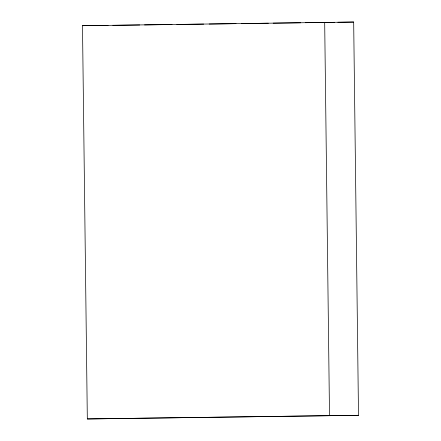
<?xml version="1.0" encoding="UTF-8"?>
<svg xmlns="http://www.w3.org/2000/svg" width="441" height="441" viewBox="0 0 441 441"><rect width="100%" height="100%" fill="white"/><g stroke="black" fill="none" stroke-linecap="round" stroke-linejoin="round"><path stroke-width="0.66" d="M82.489 25.699L353.676 22.05L358.511 415.301L87.324 418.95L82.489 25.699L108.111 25.413M112.857 25.352L139.692 24.988M144.51 24.922L172.029 24.542M176.847 24.476L203.681 24.106M209.188 24.035L236.018 23.665M241.525 23.588L268.36 23.219M273.177 23.152L300.696 22.778M305.514 22.712L334.41 22.315M337.85 22.265L353.676 22.05M87.324 418.95L358.511 415.301M324.686 22.375L329.515 415.626"/></g></svg>
